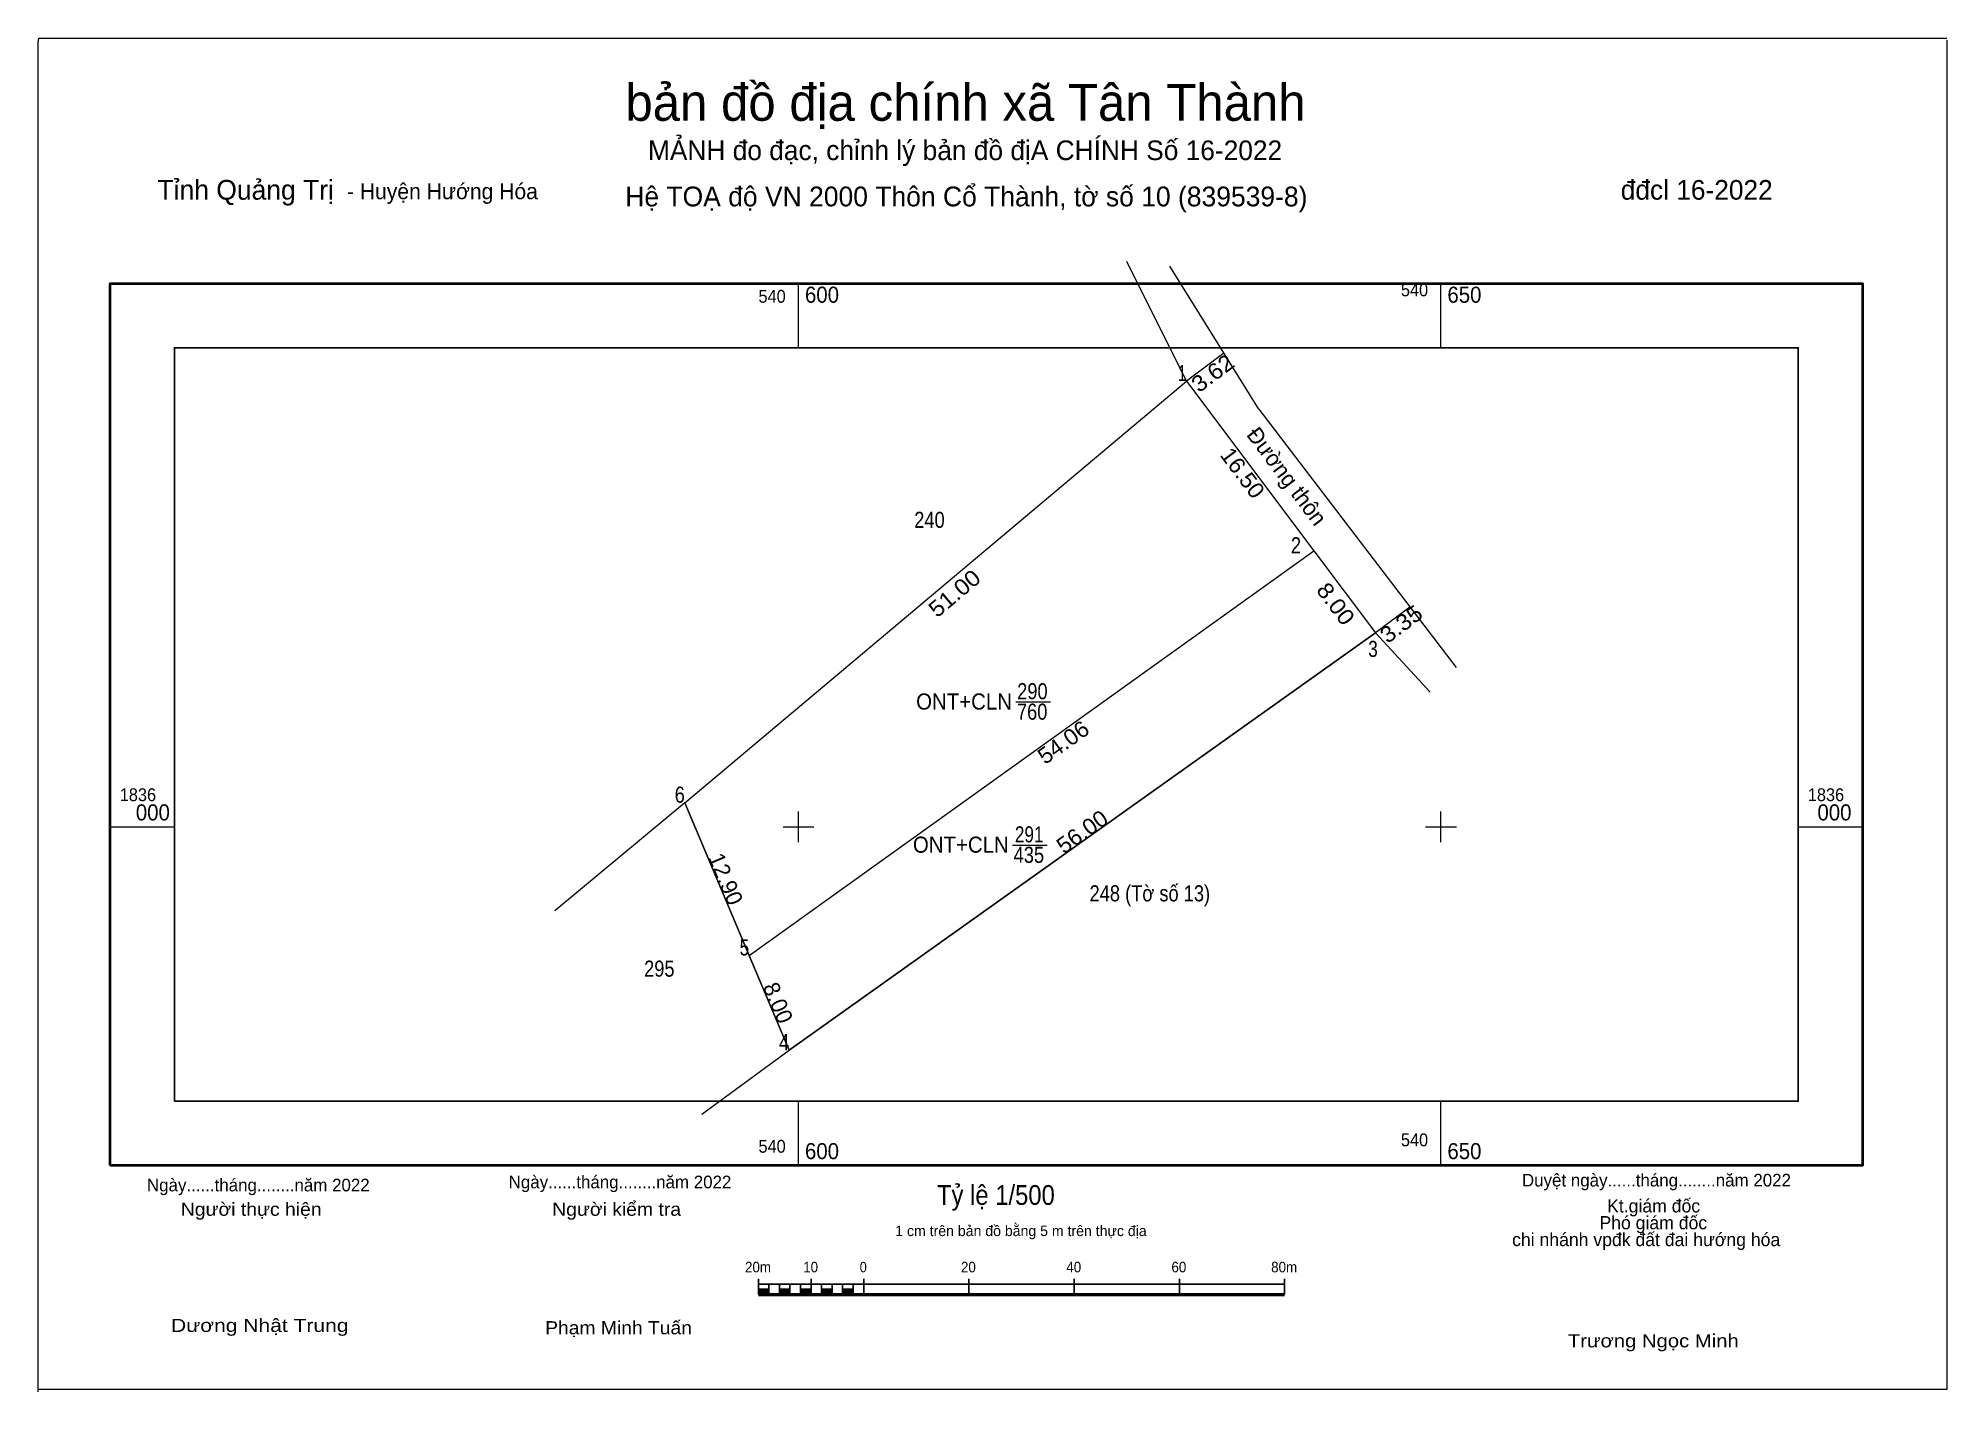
# Model space of a CAD drawing. Header units: metres. Extents: x 540541 to 540689, y 1835956 to 1836061.
import ezdxf
from ezdxf.enums import TextEntityAlignment as Align

# ---------------------------------------------------------------- set-up
doc = ezdxf.new("R2010")
doc.units = ezdxf.units.M
doc.header["$LTSCALE"] = 0.5
for name, color, linetype, lineweight in [('10', 7, 'Continuous', 13), ('11', 7, 'Continuous', 13), ('13', 7, 'Continuous', 13), ('2', 7, 'Continuous', 25), ('4', 7, 'Continuous', 13), ('63', 7, 'Continuous', 13)]:
    doc.layers.add(name, color=color, linetype=linetype, lineweight=lineweight)

msp = doc.modelspace()

# ---------------------------------------------------------------- hatches: boundary and pattern name
at = {"layer": '2'}
for points in [[(540596.88, 1835963.6), (540597.7, 1835963.6), (540597.7, 1835964.01), (540596.88, 1835964.01)], [(540598.51, 1835963.6), (540599.33, 1835963.6), (540599.33, 1835964.01), (540598.51, 1835964.01)], [(540600.15, 1835963.6), (540600.97, 1835963.6), (540600.97, 1835964.01), (540600.15, 1835964.01)], [(540601.79, 1835963.6), (540602.61, 1835963.6), (540602.61, 1835964.01), (540601.79, 1835964.01)], [(540603.43, 1835963.6), (540604.25, 1835963.6), (540604.25, 1835964.01), (540603.43, 1835964.01)]]:
    msp.add_hatch(color=256, dxfattribs=at).paths.add_polyline_path(points)

# ---------------------------------------------------------------- linework, layer by layer
at = {"layer": '10'}
msp.add_line((540596.16, 1835989.99), (540640.1, 1836021.49), dxfattribs=at)
msp.add_lwpolyline([(540630.2, 1836034.69), (540640.1, 1836021.49), (540644.9, 1836015.09), (540599.27, 1835982.62), (540596.16, 1835989.99), (540591.15, 1836001.88)], close=True, dxfattribs=at)
at = {"layer": '11'}
for p, q in [((540540.86, 1836061.38), (540689.36, 1836061.38)), ((540689.37, 1836061.22), (540689.37, 1835956.22)), ((540689.36, 1835956.22), (540540.86, 1835956.22))]:
    msp.add_line(p, q, dxfattribs=at)
msp.add_lwpolyline([(540540.82, 1835956.03), (540540.82, 1836061.03), (540540.86, 1836061.38)], dxfattribs=at)
at = {"layer": '13'}
for p, q in [((540616.91, 1836009.72), (540619.6, 1836009.72)), ((540616.66, 1835998.58), (540619.35, 1835998.58))]:
    msp.add_line(p, q, dxfattribs=at)
at = {"layer": '2'}
for p, q in [((540596.88, 1835963.6), (540596.88, 1835964.83)), ((540596.88, 1835964.42), (540637.82, 1835964.42)), ((540597.7, 1835963.6), (540597.7, 1835964.42)), ((540598.51, 1835963.6), (540598.51, 1835964.42)), ((540599.33, 1835963.6), (540599.33, 1835964.42)), ((540600.15, 1835963.6), (540600.15, 1835964.42)), ((540600.97, 1835963.6), (540600.97, 1835964.83)), ((540601.79, 1835963.6), (540601.79, 1835964.42)), ((540602.61, 1835963.6), (540602.61, 1835964.42)), ((540603.43, 1835963.6), (540603.43, 1835964.42)), ((540604.25, 1835963.6), (540604.25, 1835964.42)), ((540605.07, 1835963.6), (540605.07, 1835964.83)), ((540613.26, 1835963.6), (540613.26, 1835964.83)), ((540621.45, 1835963.6), (540621.45, 1835964.83)), ((540629.64, 1835963.6), (540629.64, 1835964.83)), ((540637.82, 1835963.6), (540637.82, 1835964.83))]:
    msp.add_line(p, q, dxfattribs=at)
at = {"layer": '2', "lineweight": 53}
msp.add_line((540596.88, 1835963.6), (540637.82, 1835963.6), dxfattribs=at)
at = {"layer": '2', "lineweight": 13}
for points in [[(540596.88, 1835963.6), (540597.7, 1835963.6), (540597.7, 1835964.01), (540596.88, 1835964.01)], [(540598.51, 1835963.6), (540599.33, 1835963.6), (540599.33, 1835964.01), (540598.51, 1835964.01)], [(540600.15, 1835963.6), (540600.97, 1835963.6), (540600.97, 1835964.01), (540600.15, 1835964.01)], [(540601.79, 1835963.6), (540602.61, 1835963.6), (540602.61, 1835964.01), (540601.79, 1835964.01)], [(540603.43, 1835963.6), (540604.25, 1835963.6), (540604.25, 1835964.01), (540603.43, 1835964.01)]]:
    msp.add_lwpolyline(points, close=True, dxfattribs=at)
at = {"layer": '4'}
for p, q in [((540630.2, 1836034.69), (540625.54, 1836044.01)), ((540635.82, 1836032.5), (540628.89, 1836043.63)), ((540630.2, 1836034.69), (540626.53, 1836042.03)), ((540633.1, 1836036.86), (540630.2, 1836034.69)), ((540591.15, 1836001.88), (540630.2, 1836034.69)), ((540630.2, 1836034.69), (540640.1, 1836021.49)), ((540635.82, 1836032.5), (540651.17, 1836012.4)), ((540635.82, 1836032.5), (540651.17, 1836012.4)), ((540640.1, 1836021.49), (540644.9, 1836015.09)), ((540647.58, 1836017.1), (540644.9, 1836015.09)), ((540599.27, 1835982.62), (540644.9, 1836015.09)), ((540644.9, 1836015.09), (540649.15, 1836010.47)), ((540591.15, 1836001.88), (540581.03, 1835993.46)), ((540591.15, 1836001.88), (540596.16, 1835989.99)), ((540596.16, 1835989.99), (540599.27, 1835982.62)), ((540592.46, 1835977.65), (540599.27, 1835982.62))]:
    msp.add_line(p, q, dxfattribs=at)
at = {"layer": '63'}
for p, q in [((540600, 1836037.29), (540600, 1836042.29)), ((540650, 1836037.29), (540650, 1836042.29)), ((540600, 1835998.8), (540600, 1836001.2)), ((540650, 1835998.8), (540650, 1836001.2)), ((540546.42, 1836000), (540551.42, 1836000)), ((540598.8, 1836000), (540601.2, 1836000)), ((540648.8, 1836000), (540651.2, 1836000)), ((540677.8, 1836000), (540682.8, 1836000)), ((540600, 1835973.64), (540600, 1835978.64)), ((540650, 1835973.64), (540650, 1835978.64))]:
    msp.add_line(p, q, dxfattribs=at)
at = {"layer": '63', "lineweight": 40}
msp.add_lwpolyline([(540546.42, 1835973.64), (540546.42, 1836042.29), (540682.8, 1836042.29), (540682.8, 1835973.64)], close=True, dxfattribs=at)
at = {"layer": '63'}
msp.add_lwpolyline([(540551.42, 1836037.29), (540677.8, 1836037.29), (540677.8, 1835978.64), (540551.42, 1835978.64)], close=True, dxfattribs=at)
at = {"layer": '63', "lineweight": 25}
msp.add_lwpolyline([(540551.42, 1835978.64), (540551.42, 1836037.29), (540677.8, 1836037.29), (540677.8, 1835978.64)], close=True, dxfattribs=at)

# ---------------------------------------------------------------- texts
at = {"layer": '13'}
for s, width, p in [('290', 0.85, (540618.2, 1836009.93)), ('ONT+CLN', 0.95, (540612.88, 1836009.13)), ('760', 0.85, (540618.18, 1836008.34)), ('291', 0.8, (540617.95, 1835998.79)), ('ONT+CLN', 0.95, (540612.63, 1835997.99)), ('435', 0.85, (540617.925, 1835997.2))]:
    msp.add_text(s, height=1.25, dxfattribs=dict(at, width=width)).set_placement(p, align=Align.CENTER)
at = {"layer": '2'}
for s, height, p in [('bản đồ địa chính xã Tân Thành', 2.86, (540612.995, 1836054.95)), ('MẢNH đo đạc, chỉnh lý bản đồ địA CHÍNH Số 16-2022', 1.53, (540612.96, 1836051.89)), ('Hệ TOẠ độ VN 2000 Thôn Cổ Thành, tờ số 10 (839539-8)', 1.54, (540613.06, 1836048.29)), ('Ngày......tháng........năm 2022', 0.9839, (540557.955, 1835971.63)), ('Ngày......tháng........năm 2022', 0.9839, (540586.105, 1835971.87)), ('Duyệt ngày......tháng........năm 2022', 0.985, (540666.77, 1835972.01)), ('Kt.giám đốc', 1.025, (540666.55, 1835969.99)), ('Phó giám đốc', 1.025, (540666.525, 1835968.68)), ('1 cm trên bản đồ bằng 5 m trên thực địa', 0.82, (540617.31, 1835968.15)), ('chi nhánh vpđk đất đai hướng hóa', 1.025, (540665.97, 1835967.37))]:
    msp.add_text(s, height=height, dxfattribs=at).set_placement(p, align=Align.CENTER)
for s, height, p in [('Tỉnh Quảng Trị ', 1.539, (540550.11, 1836048.81)), ('- Huyện Hướng Hóa', 1.228, (540564.85, 1836048.85))]:
    msp.add_text(s, height=height, dxfattribs=at).set_placement(p)
msp.add_text(' đđcl 16-2022', height=1.53, dxfattribs=at).set_placement((540675.82, 1836048.81), align=Align.RIGHT)
for s, height, width, p in [('Tỷ lệ 1/500', 1.54, 0.9, (540615.36, 1835970.58)), ('Người thực hiện', 1.024, 1.1, (540557.4, 1835969.73)), ('Người kiểm tra', 1.024, 1.1, (540585.84, 1835969.73)), ('20m', 0.8188, 0.95, (540596.845, 1835965.33)), ('10', 0.8188, 0.95, (540600.94, 1835965.33)), ('0', 0.8188, 0.9, (540605.035, 1835965.33)), ('20', 0.8188, 0.95, (540613.22, 1835965.33)), ('40', 0.8188, 0.95, (540621.42, 1835965.33)), ('60', 0.8188, 0.95, (540629.6, 1835965.33)), ('80m', 0.8188, 0.95, (540637.795, 1835965.33)), ('Dương Nhật Trung', 1.02, 1.2, (540558.065, 1835960.69)), ('Phạm Minh Tuấn', 1.02, 1.1, (540585.99, 1835960.51)), ('Trương Ngọc Minh', 1.025, 1.15, (540666.525, 1835959.49))]:
    msp.add_text(s, height=height, dxfattribs=dict(at, width=width)).set_placement(p, align=Align.CENTER)
at = {"layer": '4'}
for s, rotation, width, p in [('3.62', 36.807, 1.1, (540632.6056, 1836034.8091)), ('16.50', 306.87, 1.05, (540634.0588, 1836027.175)), ('51.00', 40.037, 1.1, (540612.543, 1836017.6964)), ('8.00', 306.87, 1.1, (540641.305, 1836016.98)), ('3.35', 36.87, 1.1, (540647.28, 1836015.29)), ('54.06', 35.435, 1.05, (540620.9726, 1836006.0741)), ('56.00', 35.435, 1.05, (540622.4376, 1835999.1077))]:
    msp.add_text(s, height=1.25, rotation=rotation, dxfattribs=dict(at, width=width)).set_placement(p, align=Align.CENTER)
for s, width, p in [(' 1', 0.75, (540630.2, 1836034.69)), (' 2', 0.85, (540639.11, 1836021.29)), (' 3', 0.8, (540645.08, 1836013.23)), (' 6', 0.85, (540591.15, 1836001.88)), (' 5', 0.8, (540596.16, 1835989.99)), (' 4', 0.85, (540599.27, 1835982.62))]:
    msp.add_text(s, height=1.25, dxfattribs=dict(at, width=width)).set_placement(p, align=Align.RIGHT)
for s, rotation, p in [('Đường thôn', 306.87, (540637.5, 1836026.91)), ('12.90', 292.849, (540593.7579, 1835995.7027)), ('8.00', 292.879, (540597.8286, 1835986.063))]:
    msp.add_text(s, height=1.25, rotation=rotation, dxfattribs=at).set_placement(p, align=Align.CENTER)
at = {"layer": '4', "width": 0.85}
for s, p in [('240', (540610.19, 1836023.27)), ('248 (Tờ số 13)', (540627.34, 1835994.2)), ('295', (540589.165, 1835988.34))]:
    msp.add_text(s, height=1.25, dxfattribs=at).set_placement(p, align=Align.CENTER)
at = {"layer": '63', "width": 0.95}
for p in [(540599, 1836040.79), (540649, 1836041.29), (540599, 1835974.64), (540649, 1835975.14)]:
    msp.add_text('540', height=1, dxfattribs=at).set_placement(p, align=Align.RIGHT)
for s, height, p in [('600', 1.25, (540600.5, 1836040.79)), ('650', 1.25, (540650.5, 1836040.79)), ('1836', 1, (540547.17, 1836002)), ('1836', 1, (540547.17, 1836002)), ('1836', 1, (540678.55, 1836002)), ('1836', 1, (540678.55, 1836002)), ('000', 1.25, (540548.42, 1836000.5)), ('000', 1.25, (540679.3, 1836000.5)), ('600', 1.25, (540600.5, 1835974.14)), ('650', 1.25, (540650.5, 1835974.14))]:
    msp.add_text(s, height=height, dxfattribs=at).set_placement(p)

doc.saveas('drawing.dxf')
